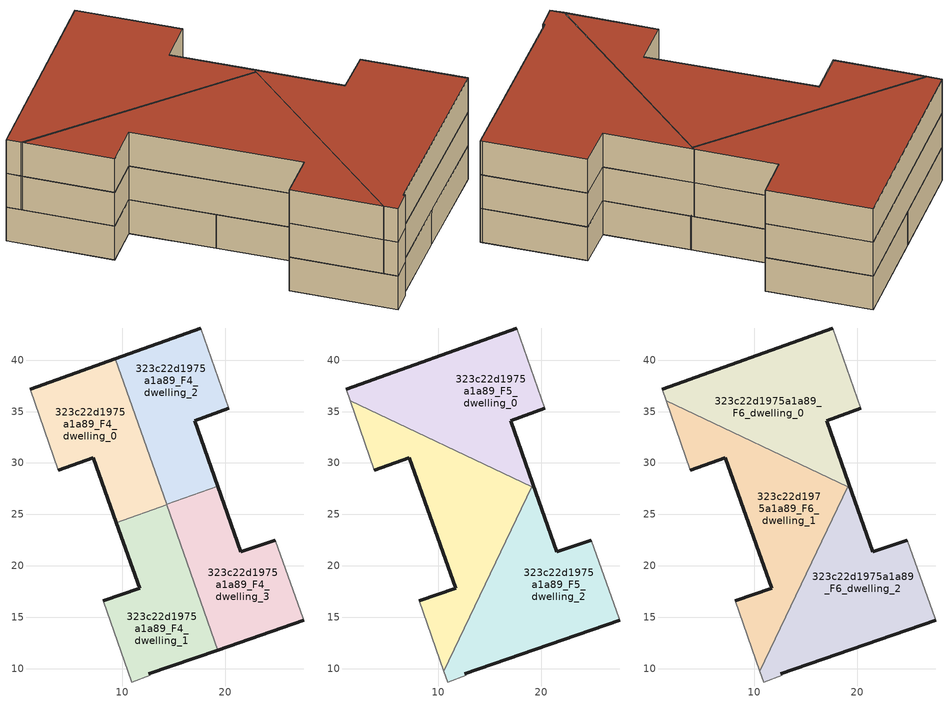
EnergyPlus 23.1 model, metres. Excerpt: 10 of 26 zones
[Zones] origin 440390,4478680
323c22d1975a1a89_F4_dwelling_0
 floor to 323c22d1975a1a89_F3_dwelling_0 (EU_floor_Construction): 14.34,25.92 9.33,40.15 1.05,37.18 3.78,29.29 7.17,30.5 9.42,24.19 z12
 wall outside (EU_wall_Construction): 1.05,37.18 9.33,40.15 / 9.42,24.19 7.17,30.5 3.78,29.29 z12:15
 wall to 323c22d1975a1a89_F4_dwelling_1 (EU_wall_Construction): 14.34,25.92 9.42,24.19 z12:15
 wall adiabatic (EU_wall_Construction): 3.78,29.29 1.05,37.18 z12:15
 wall to 323c22d1975a1a89_F4_dwelling_2 (EU_wall_Construction): 9.33,40.15 14.32,25.98 z12:15
 wall to 323c22d1975a1a89_F4_dwelling_3 (EU_wall_Construction): 14.32,25.98 14.34,25.92 z12:15
323c22d1975a1a89_F4_dwelling_1
 floor to 323c22d1975a1a89_F3_dwelling_1 (EU_floor_Construction): 19.32,11.8 14.34,25.92 9.42,24.19 11.7,17.83 8.16,16.61 10.9,8.69 12.71,9.34 12.6,9.49 z12
 wall outside (EU_wall_Construction): 8.16,16.61 11.7,17.83 9.42,24.19 / 19.32,11.8 12.6,9.49 z12:15
 wall adiabatic (EU_wall_Construction): 12.6,9.49 12.71,9.34 10.9,8.69 8.16,16.61 z12:15
 wall to 323c22d1975a1a89_F4_dwelling_3 (EU_wall_Construction): 14.34,25.92 19.32,11.8 z12:15
323c22d1975a1a89_F4_dwelling_2
 floor to 323c22d1975a1a89_F3_dwelling_2 (EU_floor_Construction): 19.28,27.73 17.07,34.11 20.38,35.31 17.64,43.13 9.33,40.15 14.32,25.98 z12
 wall outside (EU_wall_Construction): 9.33,40.15 17.64,43.13 / 20.38,35.31 17.07,34.11 19.28,27.73 z12:15
 wall adiabatic (EU_wall_Construction): 17.64,43.13 20.38,35.31 z12:15
 wall to 323c22d1975a1a89_F4_dwelling_3 (EU_wall_Construction): 19.28,27.73 14.32,25.98 z12:15
323c22d1975a1a89_F4_dwelling_3
 floor to 323c22d1975a1a89_F3_dwelling_3 (EU_floor_Construction): 27.66,14.67 27.6,14.83 24.91,22.48 21.51,21.35 19.28,27.73 14.32,25.98 19.32,11.8 z12
 wall outside (EU_wall_Construction): 27.66,14.67 19.32,11.8 / 19.28,27.73 21.51,21.35 24.91,22.48 z12:15
 wall adiabatic (EU_wall_Construction): 24.91,22.48 27.6,14.83 27.66,14.67 z12:15
323c22d1975a1a89_F5_dwelling_0
 floor to 323c22d1975a1a89_F4_dwelling_2 (EU_floor_Construction): 19.21,27.96 17.07,34.11 20.38,35.31 17.64,43.13 9.33,40.15 12.64,30.74 19.08,27.69 z15
 floor to 323c22d1975a1a89_F4_dwelling_0 (EU_floor_Construction): 12.64,30.74 9.33,40.15 1.05,37.18 1.43,36.06 z15
 wall outside (EU_wall_Construction): 1.05,37.18 17.64,43.13 / 20.38,35.31 17.07,34.11 19.21,27.96 z15:18
 wall to 323c22d1975a1a89_F5_dwelling_1 (EU_wall_Construction): 19.08,27.69 1.43,36.06 z15:18
 wall adiabatic (EU_wall_Construction): 1.43,36.06 1.05,37.18 / 17.64,43.13 20.38,35.31 z15:18
 wall to 323c22d1975a1a89_F5_dwelling_2 (EU_wall_Construction): 19.21,27.96 19.08,27.69 z15:18
323c22d1975a1a89_F5_dwelling_1
 floor to 323c22d1975a1a89_F4_dwelling_0 (EU_floor_Construction): 14.34,25.92 12.64,30.74 1.43,36.06 3.78,29.29 7.17,30.5 9.42,24.19 z15
 floor to 323c22d1975a1a89_F4_dwelling_1 (EU_floor_Construction): 10.55,9.71 16,21.2 14.34,25.92 9.42,24.19 11.7,17.83 8.16,16.61 z15
 floor to 323c22d1975a1a89_F4_dwelling_2 (EU_floor_Construction): 19.06,27.66 19.08,27.69 12.64,30.74 14.32,25.98 z15
 floor to 323c22d1975a1a89_F4_dwelling_3 (EU_floor_Construction): 16,21.2 19.06,27.66 14.32,25.98 z15
 wall outside (EU_wall_Construction): 8.16,16.61 11.7,17.83 7.17,30.5 3.78,29.29 z15:18
 wall adiabatic (EU_wall_Construction): 3.78,29.29 1.43,36.06 / 10.55,9.71 8.16,16.61 z15:18
 wall to 323c22d1975a1a89_F5_dwelling_2 (EU_wall_Construction): 19.08,27.69 10.55,9.71 z15:18
323c22d1975a1a89_F5_dwelling_2
 floor to 323c22d1975a1a89_F4_dwelling_1 (EU_floor_Construction): 19.31,11.8 16,21.2 10.55,9.71 10.9,8.69 12.71,9.34 12.6,9.49 z15
 floor to 323c22d1975a1a89_F4_dwelling_3 (EU_floor_Construction): 27.66,14.67 27.6,14.83 24.91,22.48 21.51,21.35 19.28,27.73 19.06,27.66 16,21.2 19.31,11.8 z15
 floor to 323c22d1975a1a89_F4_dwelling_2 (EU_floor_Construction): 19.28,27.73 19.21,27.96 19.08,27.69 19.06,27.66 z15
 wall outside (EU_wall_Construction): 27.66,14.67 12.6,9.49 / 19.21,27.96 21.51,21.35 24.91,22.48 z15:18
 wall adiabatic (EU_wall_Construction): 12.6,9.49 12.71,9.34 10.9,8.69 10.55,9.71 / 24.91,22.48 27.6,14.83 27.66,14.67 z15:18
323c22d1975a1a89_F6_dwelling_0
 floor to 323c22d1975a1a89_F5_dwelling_0 (EU_floor_Construction): 19.21,27.96 17.07,34.11 20.38,35.31 17.64,43.13 1.05,37.18 1.43,36.06 19.08,27.69 z18
 wall outside (EU_wall_Construction): 1.05,37.18 17.64,43.13 / 20.38,35.31 17.07,34.11 19.21,27.96 z18:21
 wall to 323c22d1975a1a89_F6_dwelling_1 (EU_wall_Construction): 19.08,27.69 1.43,36.06 z18:21
 wall adiabatic (EU_wall_Construction): 1.43,36.06 1.05,37.18 / 17.64,43.13 20.38,35.31 z18:21
 wall to 323c22d1975a1a89_F6_dwelling_2 (EU_wall_Construction): 19.21,27.96 19.08,27.69 z18:21
 roof outside (EU_roof_Construction): 17.64,43.13 20.38,35.31 17.07,34.11 19.21,27.96 19.08,27.69 1.43,36.06 1.05,37.18 z21
323c22d1975a1a89_F6_dwelling_1
 floor to 323c22d1975a1a89_F5_dwelling_1 (EU_floor_Construction): 10.55,9.71 19.08,27.69 1.43,36.06 3.78,29.29 7.17,30.5 11.7,17.83 8.16,16.61 z18
 wall outside (EU_wall_Construction): 8.16,16.61 11.7,17.83 7.17,30.5 3.78,29.29 z18:21
 wall adiabatic (EU_wall_Construction): 3.78,29.29 1.43,36.06 / 10.55,9.71 8.16,16.61 z18:21
 wall to 323c22d1975a1a89_F6_dwelling_2 (EU_wall_Construction): 19.08,27.69 10.55,9.71 z18:21
 roof outside (EU_roof_Construction): 19.08,27.69 10.55,9.71 8.16,16.61 11.7,17.83 7.17,30.5 3.78,29.29 1.43,36.06 z21
323c22d1975a1a89_F6_dwelling_2
 floor to 323c22d1975a1a89_F5_dwelling_2 (EU_floor_Construction): 27.66,14.67 27.6,14.83 24.91,22.48 21.51,21.35 19.21,27.96 10.55,9.71 10.9,8.69 12.71,9.34 12.6,9.49 z18
 wall outside (EU_wall_Construction): 27.66,14.67 12.6,9.49 / 19.21,27.96 21.51,21.35 24.91,22.48 z18:21
 wall adiabatic (EU_wall_Construction): 12.6,9.49 12.71,9.34 10.9,8.69 10.55,9.71 / 24.91,22.48 27.6,14.83 27.66,14.67 z18:21
 roof outside (EU_roof_Construction): 24.91,22.48 27.6,14.83 27.66,14.67 12.6,9.49 12.71,9.34 10.9,8.69 10.55,9.71 19.21,27.96 21.51,21.35 z21
[Building]
EU S2 Campaign: North Axis=0; Terrain=City; Solar Distribution=FullExterior
[Site:Location]
Madrid: Latitude=40.5; Longitude=-3.5; Time Zone=1; Elevation=609
[SizingPeriod:WeatherFileDays]
AnnualSizingPeriod: Begin Month=1; Begin Day of Month=1; End Month=12; End Day of Month=31; Day of Week for Start Day=Monday; Use Weather File Daylight Saving Period=No; Use Weather File Rain and Snow Indicators=No
[MATERIAL]
EU_InternalMass_Material: Roughness=MediumRough; Thickness=0.1; Conductivity=1; Density=1800; Specific Heat=900; Thermal Absorptance=0.9; Solar Absorptance=0.7; Visible Absorptance=0.7
[MATERIAL:NOMASS] Roughness=MediumRough; Thermal Absorptance=0.9; Solar Absorptance=0.7; Visible Absorptance=0.7
Name | Thermal Resistance
EU_wall_NoMass | 0.459673
EU_roof_NoMass | 0.495815
EU_floor_NoMass | 0.788942
[CONSTRUCTION]
EU_wall_Construction: EU_wall_NoMass
EU_roof_Construction: EU_roof_NoMass
EU_floor_Construction: EU_floor_NoMass
EU_InternalMass_Construction: EU_InternalMass_Material
[ZONE] Type=1; Multiplier=1; Ceiling Height=autocalculate; Floor Area=autocalculate; Part of Total Floor Area=Yes
Name | Volume
323c22d1975a1a89_F4_dwelling_0 | 326.215
323c22d1975a1a89_F5_dwelling_0; 323c22d1975a1a89_F6_dwelling_0 | 434.909
323c22d1975a1a89_F4_dwelling_1 | 326.208
323c22d1975a1a89_F5_dwelling_1; 323c22d1975a1a89_F6_dwelling_1 | 434.974
323c22d1975a1a89_F4_dwelling_2 | 326.173
323c22d1975a1a89_F5_dwelling_2; 323c22d1975a1a89_F6_dwelling_2 | 434.94
323c22d1975a1a89_F4_dwelling_3 | 326.187
[INTERNALMASS] Construction=EU_InternalMass_Construction
Name | Zone or ZoneList | Surface Area
323c22d1975a1a89_F4_dwelling_0_EU_InternalMass | 323c22d1975a1a89_F4_dwelling_0 | 108.739
323c22d1975a1a89_F4_dwelling_1_EU_InternalMass | 323c22d1975a1a89_F4_dwelling_1 | 108.737
323c22d1975a1a89_F4_dwelling_2_EU_InternalMass | 323c22d1975a1a89_F4_dwelling_2 | 108.724
323c22d1975a1a89_F4_dwelling_3_EU_InternalMass | 323c22d1975a1a89_F4_dwelling_3 | 108.729
323c22d1975a1a89_F5_dwelling_0_EU_InternalMass | 323c22d1975a1a89_F5_dwelling_0 | 144.969
323c22d1975a1a89_F5_dwelling_1_EU_InternalMass | 323c22d1975a1a89_F5_dwelling_1 | 144.99
323c22d1975a1a89_F5_dwelling_2_EU_InternalMass | 323c22d1975a1a89_F5_dwelling_2 | 144.98
323c22d1975a1a89_F6_dwelling_0_EU_InternalMass | 323c22d1975a1a89_F6_dwelling_0 | 144.969
323c22d1975a1a89_F6_dwelling_1_EU_InternalMass | 323c22d1975a1a89_F6_dwelling_1 | 144.99
323c22d1975a1a89_F6_dwelling_2_EU_InternalMass | 323c22d1975a1a89_F6_dwelling_2 | 144.98
[OTHEREQUIPMENT] Fuel Type=Electricity; Design Level Calculation Method=Watts/Area; Power per Zone Floor Area=1; Fraction Latent=0; Fraction Radiant=0; Fraction Lost=0; Carbon Dioxide Generation Rate=0; EndUse Subcategory=EU_Step8_InternalGains
Name | Zone or ZoneList or Space or SpaceList | Schedule
EU_Step8_InternalGain_323c22d1975a1a89_F4_dwelling_0_f000 | 323c22d1975a1a89_F4_dwelling_0 | EU_Step8_GainSchedule_323c22d1975a1a89_F4_dwelling_0_f000
EU_Step8_InternalGain_323c22d1975a1a89_F4_dwelling_1_f000 | 323c22d1975a1a89_F4_dwelling_1 | EU_Step8_GainSchedule_323c22d1975a1a89_F4_dwelling_1_f000
EU_Step8_InternalGain_323c22d1975a1a89_F4_dwelling_2_f000 | 323c22d1975a1a89_F4_dwelling_2 | EU_Step8_GainSchedule_323c22d1975a1a89_F4_dwelling_2_f000
EU_Step8_InternalGain_323c22d1975a1a89_F4_dwelling_3_f000 | 323c22d1975a1a89_F4_dwelling_3 | EU_Step8_GainSchedule_323c22d1975a1a89_F4_dwelling_3_f000
EU_Step8_InternalGain_323c22d1975a1a89_F5_dwelling_0_f000 | 323c22d1975a1a89_F5_dwelling_0 | EU_Step8_GainSchedule_323c22d1975a1a89_F5_dwelling_0_f000
EU_Step8_InternalGain_323c22d1975a1a89_F5_dwelling_1_f000 | 323c22d1975a1a89_F5_dwelling_1 | EU_Step8_GainSchedule_323c22d1975a1a89_F5_dwelling_1_f000
EU_Step8_InternalGain_323c22d1975a1a89_F5_dwelling_2_f000 | 323c22d1975a1a89_F5_dwelling_2 | EU_Step8_GainSchedule_323c22d1975a1a89_F5_dwelling_2_f000
EU_Step8_InternalGain_323c22d1975a1a89_F6_dwelling_0_f000 | 323c22d1975a1a89_F6_dwelling_0 | EU_Step8_GainSchedule_323c22d1975a1a89_F6_dwelling_0_f000
EU_Step8_InternalGain_323c22d1975a1a89_F6_dwelling_1_f000 | 323c22d1975a1a89_F6_dwelling_1 | EU_Step8_GainSchedule_323c22d1975a1a89_F6_dwelling_1_f000
EU_Step8_InternalGain_323c22d1975a1a89_F6_dwelling_2_f000 | 323c22d1975a1a89_F6_dwelling_2 | EU_Step8_GainSchedule_323c22d1975a1a89_F6_dwelling_2_f000
[ZONEVENTILATION:DESIGNFLOWRATE] Schedule=EU_AlwaysOn; Design Flow Rate Calculation Method=AirChanges/Hour; Air Changes per Hour=0.719161; Ventilation Type=Natural; Fan Pressure Rise=0; Fan Total Efficiency=1; Constant Term Coefficient=1; Temperature Term Coefficient=0; Velocity Term Coefficient=0; Velocity Squared Term Coefficient=0; Minimum Indoor Temperature=-100; Maximum Indoor Temperature=100; Delta Temperature=-100; Minimum Outdoor Temperature=-100; Maximum Outdoor Temperature=100; Maximum Wind Speed=40
Name | Zone or ZoneList or Space or SpaceList
EU_ConstantAir_323c22d1975a1a89_F4_dwelling_0 | 323c22d1975a1a89_F4_dwelling_0
EU_ConstantAir_323c22d1975a1a89_F4_dwelling_1 | 323c22d1975a1a89_F4_dwelling_1
EU_ConstantAir_323c22d1975a1a89_F4_dwelling_2 | 323c22d1975a1a89_F4_dwelling_2
EU_ConstantAir_323c22d1975a1a89_F4_dwelling_3 | 323c22d1975a1a89_F4_dwelling_3
EU_ConstantAir_323c22d1975a1a89_F5_dwelling_0 | 323c22d1975a1a89_F5_dwelling_0
EU_ConstantAir_323c22d1975a1a89_F5_dwelling_1 | 323c22d1975a1a89_F5_dwelling_1
EU_ConstantAir_323c22d1975a1a89_F5_dwelling_2 | 323c22d1975a1a89_F5_dwelling_2
EU_ConstantAir_323c22d1975a1a89_F6_dwelling_0 | 323c22d1975a1a89_F6_dwelling_0
EU_ConstantAir_323c22d1975a1a89_F6_dwelling_1 | 323c22d1975a1a89_F6_dwelling_1
EU_ConstantAir_323c22d1975a1a89_F6_dwelling_2 | 323c22d1975a1a89_F6_dwelling_2
[HVACTEMPLATE:THERMOSTAT] Constant Heating Setpoint=20; Constant Cooling Setpoint=50
EU_HeatOnly_323c22d1975a1a89_F1_dwelling_1; EU_HeatOnly_323c22d1975a1a89_F1_dwelling_2; EU_HeatOnly_323c22d1975a1a89_F1_dwelling_3; EU_HeatOnly_323c22d1975a1a89_F2_dwelling_0; EU_HeatOnly_323c22d1975a1a89_F2_dwelling_1; EU_HeatOnly_323c22d1975a1a89_F2_dwelling_2; EU_HeatOnly_323c22d1975a1a89_F2_dwelling_3; EU_HeatOnly_323c22d1975a1a89_F3_dwelling_0; EU_HeatOnly_323c22d1975a1a89_F3_dwelling_1; EU_HeatOnly_323c22d1975a1a89_F3_dwelling_2; EU_HeatOnly_323c22d1975a1a89_F3_dwelling_3; EU_HeatOnly_323c22d1975a1a89_F4_dwelling_0; EU_HeatOnly_323c22d1975a1a89_F4_dwelling_1; EU_HeatOnly_323c22d1975a1a89_F4_dwelling_2; EU_HeatOnly_323c22d1975a1a89_F4_dwelling_3; EU_HeatOnly_323c22d1975a1a89_F5_dwelling_0; EU_HeatOnly_323c22d1975a1a89_F5_dwelling_1; EU_HeatOnly_323c22d1975a1a89_F5_dwelling_2; EU_HeatOnly_323c22d1975a1a89_F6_dwelling_0; EU_HeatOnly_323c22d1975a1a89_F6_dwelling_1; EU_HeatOnly_323c22d1975a1a89_F6_dwelling_2
[HVACTEMPLATE:ZONE:IDEALLOADSAIRSYSTEM] System Availability Schedule=EU_AlwaysOn; Maximum Heating Supply Air Temperature=50; Minimum Cooling Supply Air Temperature=13; Maximum Heating Supply Air Humidity Ratio=0.0156; Minimum Cooling Supply Air Humidity Ratio=0.0077; Heating Limit=NoLimit; Cooling Limit=NoLimit; Heating Availability Schedule=EU_AlwaysOn; Cooling Availability Schedule=EU_CoolingOff; Dehumidification Control Type=ConstantSensibleHeatRatio; Cooling Sensible Heat Ratio=0.7; Dehumidification Setpoint=60; Humidification Control Type=None; Humidification Setpoint=30; Outdoor Air Method=None; Outdoor Air Flow Rate per Person=0.00944; Outdoor Air Flow Rate per Zone Floor Area=0; Outdoor Air Flow Rate per Zone=0; Demand Controlled Ventilation Type=None; Outdoor Air Economizer Type=NoEconomizer; Heat Recovery Type=None; Sensible Heat Recovery Effectiveness=0.7; Latent Heat Recovery Effectiveness=0.65
Name | Template Thermostat
323c22d1975a1a89_F4_dwelling_0 | EU_HeatOnly_323c22d1975a1a89_F4_dwelling_0
323c22d1975a1a89_F4_dwelling_1 | EU_HeatOnly_323c22d1975a1a89_F4_dwelling_1
323c22d1975a1a89_F4_dwelling_2 | EU_HeatOnly_323c22d1975a1a89_F4_dwelling_2
323c22d1975a1a89_F4_dwelling_3 | EU_HeatOnly_323c22d1975a1a89_F4_dwelling_3
323c22d1975a1a89_F5_dwelling_0 | EU_HeatOnly_323c22d1975a1a89_F5_dwelling_0
323c22d1975a1a89_F5_dwelling_1 | EU_HeatOnly_323c22d1975a1a89_F5_dwelling_1
323c22d1975a1a89_F5_dwelling_2 | EU_HeatOnly_323c22d1975a1a89_F5_dwelling_2
323c22d1975a1a89_F6_dwelling_0 | EU_HeatOnly_323c22d1975a1a89_F6_dwelling_0
323c22d1975a1a89_F6_dwelling_1 | EU_HeatOnly_323c22d1975a1a89_F6_dwelling_1
323c22d1975a1a89_F6_dwelling_2 | EU_HeatOnly_323c22d1975a1a89_F6_dwelling_2
[SIZING:ZONE] Zone Cooling Design Supply Air Temperature Input Method=SupplyAirTemperature; Zone Cooling Design Supply Air Temperature=13; Zone Heating Design Supply Air Temperature Input Method=SupplyAirTemperature; Zone Heating Design Supply Air Temperature=50; Zone Cooling Design Supply Air Humidity Ratio=0.008; Zone Heating Design Supply Air Humidity Ratio=0.008; Cooling Design Air Flow Method=DesignDay; Cooling Design Air Flow Rate=0; Cooling Minimum Air Flow per Zone Floor Area=0.000762; Cooling Minimum Air Flow=0; Cooling Minimum Air Flow Fraction=0.2; Heating Design Air Flow Method=DesignDay; Heating Design Air Flow Rate=0; Heating Maximum Air Flow per Zone Floor Area=0.002032; Heating Maximum Air Flow=0.141576; Heating Maximum Air Flow Fraction=0.3; Account for Dedicated Outdoor Air System=No; Dedicated Outdoor Air System Control Strategy=NeutralSupplyAir; Dedicated Outdoor Air Low Setpoint Temperature for Design=autosize; Dedicated Outdoor Air High Setpoint Temperature for Design=autosize; Zone Load Sizing Method=Sensible Load Only No Latent Load; Zone Latent Cooling Design Supply Air Humidity Ratio Input Method=HumidityRatioDifference; Zone Cooling Design Supply Air Humidity Ratio Difference=0.005; Zone Latent Heating Design Supply Air Humidity Ratio Input Method=HumidityRatioDifference; Zone Humidification Design Supply Air Humidity Ratio Difference=0.005
323c22d1975a1a89_F4_dwelling_0; 323c22d1975a1a89_F4_dwelling_1; 323c22d1975a1a89_F4_dwelling_2; 323c22d1975a1a89_F4_dwelling_3; 323c22d1975a1a89_F5_dwelling_0; 323c22d1975a1a89_F5_dwelling_1; 323c22d1975a1a89_F5_dwelling_2; 323c22d1975a1a89_F6_dwelling_0; 323c22d1975a1a89_F6_dwelling_1; 323c22d1975a1a89_F6_dwelling_2
[SCHEDULE:CONSTANT]
Name | Hourly Value
EU_AlwaysOn | 1
EU_CoolingOff | 0
[SCHEDULE:FILE] Column Number=1; Rows to Skip at Top=0; Number of Hours of Data=8760; Column Separator=Comma; Interpolate to Timestep=No; Minutes per Item=60; Adjust Schedule for Daylight Savings=Yes
Name | File
EU_Step8_GainSchedule_323c22d1975a1a89_F4_dwelling_0_f000 | ../../schedules/323c22d1975a1a89/323c22d1975a1a89_F4_dwelling_0_f000_gain.csv
EU_Step8_GainSchedule_323c22d1975a1a89_F4_dwelling_1_f000 | ../../schedules/323c22d1975a1a89/323c22d1975a1a89_F4_dwelling_1_f000_gain.csv
EU_Step8_GainSchedule_323c22d1975a1a89_F4_dwelling_2_f000 | ../../schedules/323c22d1975a1a89/323c22d1975a1a89_F4_dwelling_2_f000_gain.csv
EU_Step8_GainSchedule_323c22d1975a1a89_F4_dwelling_3_f000 | ../../schedules/323c22d1975a1a89/323c22d1975a1a89_F4_dwelling_3_f000_gain.csv
EU_Step8_GainSchedule_323c22d1975a1a89_F5_dwelling_0_f000 | ../../schedules/323c22d1975a1a89/323c22d1975a1a89_F5_dwelling_0_f000_gain.csv
EU_Step8_GainSchedule_323c22d1975a1a89_F5_dwelling_1_f000 | ../../schedules/323c22d1975a1a89/323c22d1975a1a89_F5_dwelling_1_f000_gain.csv
EU_Step8_GainSchedule_323c22d1975a1a89_F5_dwelling_2_f000 | ../../schedules/323c22d1975a1a89/323c22d1975a1a89_F5_dwelling_2_f000_gain.csv
EU_Step8_GainSchedule_323c22d1975a1a89_F6_dwelling_0_f000 | ../../schedules/323c22d1975a1a89/323c22d1975a1a89_F6_dwelling_0_f000_gain.csv
EU_Step8_GainSchedule_323c22d1975a1a89_F6_dwelling_1_f000 | ../../schedules/323c22d1975a1a89/323c22d1975a1a89_F6_dwelling_1_f000_gain.csv
EU_Step8_GainSchedule_323c22d1975a1a89_F6_dwelling_2_f000 | ../../schedules/323c22d1975a1a89/323c22d1975a1a89_F6_dwelling_2_f000_gain.csv
